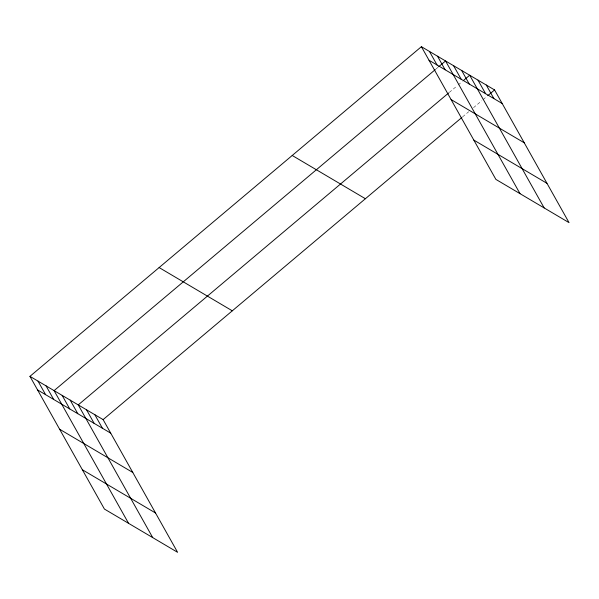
<?xml version="1.0" encoding="UTF-8"?>
<svg xmlns="http://www.w3.org/2000/svg" width="599" height="599" viewBox="0 0 599 599"><rect width="100%" height="100%" fill="white"/><g stroke="black" fill="none" stroke-linecap="round" stroke-linejoin="round"><path stroke-width="0.45" stroke-dasharray="3 2.25" d="M436.035 68.975L438.071 67.26M449.302 92.411L456.782 86.114M458.138 84.968L462.218 81.531M462.623 116.85L468.74 111.699M473.502 107.685L481.656 100.819M483.019 99.674L486.418 96.806"/><path stroke-width="0.9" d="M29.95 376.352L103.118 419.607L177.596 552.315L104.421 509.06L29.95 376.352L421.404 46.685L494.579 89.94L569.05 222.648L495.882 179.393L421.404 46.685M435.353 69.551L54.097 390.623L128.568 523.331M438.753 66.684L445.551 60.963L520.029 193.672M448.621 92.98L78.244 404.894L152.715 537.61M463.581 80.386L469.698 75.234L544.169 207.943M103.118 419.607L461.941 117.419M487.781 95.668L494.579 89.94M429.019 60.252L502.187 103.5M451.084 99.569L524.252 142.817M473.816 140.076L546.984 183.331M292.222 155.478L365.397 198.726M159.132 267.566L232.3 310.814M37.557 389.912L110.733 433.167M59.623 429.236L132.798 472.484M82.355 469.743L155.53 512.991M486.283 85.036L493.898 98.603M477.995 80.131L485.602 93.699M461.649 70.472L469.264 84.04M453.6 65.718L461.215 79.278M437.502 56.201L445.117 69.769M429.453 51.447L437.068 65.006M94.829 414.703L102.436 428.263M86.533 409.798L94.148 423.366M70.195 400.139L77.803 413.699M62.146 395.385L69.754 408.945M46.048 385.868L53.655 399.428M37.999 381.106L45.606 394.674"/></g></svg>
